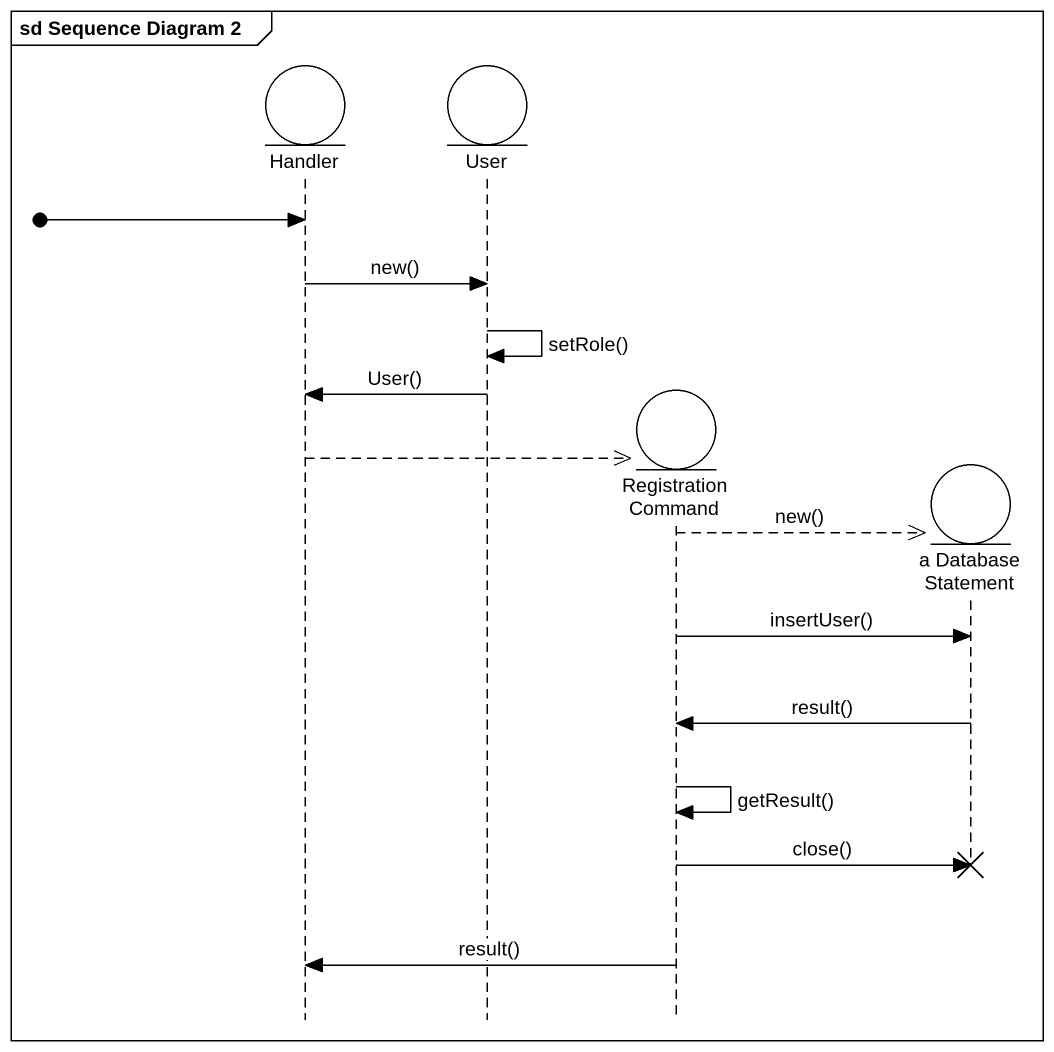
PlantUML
@startuml
mainframe sd Sequence Diagram 2
hide footbox
entity Handler
entity User
entity RegistrationCommand
entity "a Database Statement" as a_Database_Statement

[o-> Handler
Handler -> User : new()
User -> User : setRole()
User -> Handler : User()
Handler -->> RegistrationCommand **
RegistrationCommand -->> a_Database_Statement ** : new()
RegistrationCommand -> a_Database_Statement : insertUser()
a_Database_Statement -> RegistrationCommand : result()
RegistrationCommand -> RegistrationCommand : getResult()
RegistrationCommand -> a_Database_Statement !! : close()
RegistrationCommand -> Handler : result()
@enduml
